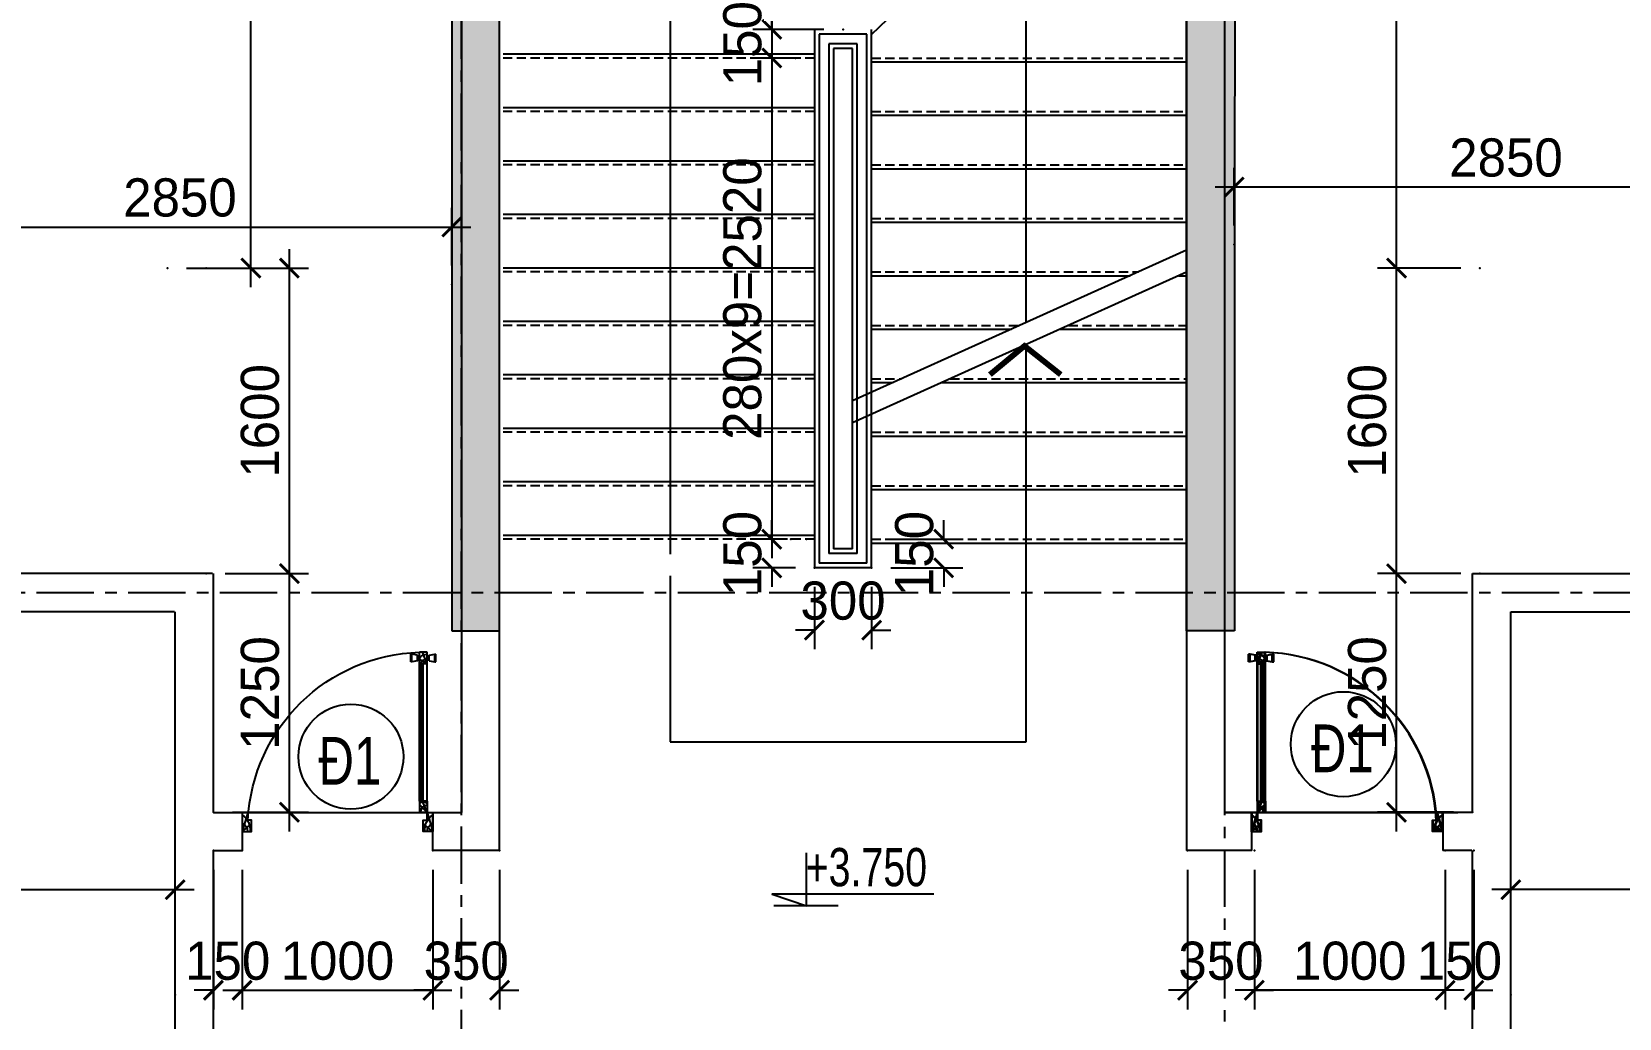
# Model space of a CAD drawing. Header units: inches. Extents: x -844707 to -690155, y -211546 to -175871.
# Drawn here: x -750633 to -742312, y -189642 to -184475 of the extents above; entities that cross this region are included whole.
import ezdxf

# ---------------------------------------------------------------- set-up
doc = ezdxf.new("R2010")
doc.units = ezdxf.units.IN
doc.header["$LTSCALE"] = 48
doc.header["$MEASUREMENT"] = 0
doc.linetypes.add('CENTER', pattern=[2, 1.25, -0.25, 0.25, -0.25])
doc.linetypes.add('DASHED', pattern=[0.75, 0.5, -0.25])
for name, color, linetype in [('DWGSHARE.com-COT-DWGSHARE.com', 2, 'Continuous'), ('DWGSHARE.com-CUA-DWGSHARE.com', 231, 'Continuous'), ('DWGSHARE.com-DIM-DWGSHARE.com', 251, 'Continuous'), ('DWGSHARE.com-HATCH-DWGSHARE.com', 8, 'Continuous'), ('DWGSHARE.com-LAYER1-DWGSHARE.com', 150, 'Continuous'), ('DWGSHARE.com-NET-DWGSHARE.com', 245, 'Continuous'), ('DWGSHARE.com-NETNH-DWGSHARE.com', 154, 'Continuous'), ('DWGSHARE.com-text-DWGSHARE.com', 3, 'Continuous'), ('DWGSHARE.com-truc-DWGSHARE.com', 250, 'CENTER'), ('DWGSHARE.com-TUONG-DWGSHARE.com', 7, 'Continuous')]:
    doc.layers.add(name, color=color, linetype=linetype)
doc.layers.add('DWGSHARE.com-DefPoints-DWGSHARE.com', color=7, linetype='Continuous', plot=False)
doc.styles.add('KTEN', font='', dxfattribs={"width": 0.9})
doc.styles.add('VNI-AVO', font='')
doc.styles.get('KTEN').set_extended_font_data('VNI-Helve-Condense')
doc.styles.get('VNI-AVO').set_extended_font_data('VNI-Avo')
doc.dimstyles.new('tl1-100', dxfattribs={"dimtxt": 200, "dimasz": 100, "dimexe": 100, "dimexo": 100, "dimgap": 50, "dimtad": 1, "dimdec": 0, "dimzin": 0, "dimdsep": 46, "dimtxsty": 'VNI-AVO', "dimblk": 'ARCHTICK', "dimcen": 1, "dimdle": 100, "dimclrd": 256, "dimclre": 256, "dimclrt": 2, "dimadec": 0, "dimazin": 0, "dimtfac": 1, "dimtdec": 0, "dimtix": 1, "dimtofl": 0, "dimtmove": 2, "dimatfit": 3, "dimldrblk": 'ARCHTICK', "dimfxl": 1, "dimtolj": 2, "dimtzin": 0, "dimarcsym": 0})

# ---------------------------------------------------------------- blocks, each defined once
blk = doc.blocks.new('CUA900')
at = {"color": 1}
for p, q in [((-982.7, 0), (-1012.7, 100)), ((-1012.7, 100), (-962.7, 59.3)), ((-12.7, 100), (-62.7, 59.3)), ((-42.7, 0), (-12.7, 100)), ((-42.7, 0), (-82.7, -42.5)), ((-42.7, 0), (-66.8, -60)), ((-127.7, -789), (-127.7, -829)), ((-122.7, -789), (-127.7, -789)), ((-122.7, -829), (-127.7, -829)), ((-122.7, -789), (-122.7, -829)), ((-92.7, -794), (-122.7, -789)), ((-92.7, -824), (-122.7, -829)), ((-92.7, -794), (-92.7, -824)), ((-82.7, -799), (-92.7, -799)), ((-82.7, -819), (-92.7, -819)), ((-42.7, -779), (-82.7, -801.6)), ((-42.7, -779), (-66.8, -839)), ((-42.7, -799), (-32.7, -799)), ((-42.7, -819), (-32.7, -819)), ((-32.7, -794), (-2.7, -789)), ((-32.7, -794), (-32.7, -824)), ((-32.7, -824), (-2.7, -829)), ((-2.7, -789), (-2.7, -829)), ((-2.7, -789), (2.3, -789)), ((-2.7, -829), (2.3, -829)), ((2.3, -789), (2.3, -829))]:
    blk.add_line(p, q, dxfattribs=at)
at = {"color": 3}
for p, q in [((-42.7, 0), (-82.7, 0)), ((-82.7, -60), (-82.7, 0)), ((-42.7, -60), (-42.7, 0)), ((-42.7, -60), (-82.7, -60)), ((-42.7, -779), (-82.7, -779)), ((-82.7, -779), (-82.7, -839)), ((-42.7, -779), (-42.7, -839)), ((-42.7, -839), (-82.7, -839))]:
    blk.add_line(p, q, dxfattribs=at)
for p, q in [((-82.7, -60), (-82.7, -779)), ((-72.7, -60), (-72.7, -779)), ((-62.7, -60), (-62.7, -779)), ((-42.7, -60), (-42.7, -779))]:
    blk.add_line(p, q)
for points in [[(-982.7, 40), (-982.7, 0), (-1012.7, 0), (-1012.7, 100), (-962.7, 100), (-962.7, 40)], [(-42.7, 40), (-42.7, 0), (-12.7, 0), (-12.7, 100), (-62.7, 100), (-62.7, 40)]]:
    blk.add_lwpolyline(points, close=True, dxfattribs=at)
at = {"color": 1}
for centre, radius, start, end in [((-1025.4, 95.6), 41, 288.04279, 6.13883), ((-1066.4, 92.3), 96.3, 303.9098, 4.60784), ((41, 92.3), 96.3, 175.39216, 236.0902), ((0, 95.6), 41, 173.86117, 251.95721), ((-56.7, 86.9), 926.3, 182.89991, 268.38897), ((-36.8, -0.8), 39.4, 178.8582, 261.3705), ((-62.7, -21.4), 34.3, 234.32716, 305.75666), ((-46.8, -786.5), 42, 211.3101, 275.62688), ((-52.1, -776.5), 24.2, 186.04182, 292.89369)]:
    blk.add_arc(centre, radius, start, end, dxfattribs=at)
blk = doc.blocks.new('_ArchTick')
at = {"color": 0, "linetype": 'ByBlock', "const_width": 0.15}
blk.add_lwpolyline([(-0.5, -0.5), (0.5, 0.5)], dxfattribs=at)
blk = doc.blocks.new('*D355')
at = {"layer": 'DWGSHARE.com-DefPoints-DWGSHARE.com', "color": 0, "transparency": 16777216}
for p in [(-749680.8, -188764.1), (-749530.5, -188764.1), (-749530.5, -189495.3)]:
    blk.add_point(p, dxfattribs=at)
at = {"layer": 'DWGSHARE.com-DIM-DWGSHARE.com', "lineweight": -2, "transparency": 16777216}
for p, q in [((-749680.8, -188864.1), (-749680.8, -189595.3)), ((-749530.5, -188864.1), (-749530.5, -189595.3)), ((-749680.8, -189495.3), (-749780.8, -189495.3)), ((-749530.5, -189495.3), (-749430.5, -189495.3))]:
    blk.add_line(p, q, dxfattribs=at)
at = {"layer": 'DWGSHARE.com-DIM-DWGSHARE.com', "lineweight": -2, "transparency": 16777216, "xscale": 100, "yscale": 100, "zscale": 100}
blk.add_blockref('_ArchTick', (-749680.8, -189495.3), dxfattribs=at)
at = {"layer": 'DWGSHARE.com-DIM-DWGSHARE.com', "lineweight": -2, "transparency": 16777216, "xscale": 100, "yscale": 100, "zscale": 100, "rotation": 180}
blk.add_blockref('_ArchTick', (-749530.5, -189495.3), dxfattribs=at)
at = {"layer": 'DWGSHARE.com-DIM-DWGSHARE.com', "color": 2, "transparency": 16777216, "insert": (-749605.6, -189341.8), "char_height": 200, "attachment_point": 5, "style": 'VNI-AVO'}
blk.add_mtext('\\A2;150', dxfattribs=at)
blk = doc.blocks.new('*D356')
at = {"layer": 'DWGSHARE.com-DefPoints-DWGSHARE.com', "color": 0, "transparency": 16777216}
for p in [(-749530.5, -188764.1), (-748530.5, -188764.1), (-748530.5, -189495.3)]:
    blk.add_point(p, dxfattribs=at)
at = {"layer": 'DWGSHARE.com-DIM-DWGSHARE.com', "lineweight": -2, "transparency": 16777216}
for p, q in [((-749530.5, -188864.1), (-749530.5, -189595.3)), ((-748530.5, -188864.1), (-748530.5, -189595.3)), ((-749630.5, -189495.3), (-748430.5, -189495.3))]:
    blk.add_line(p, q, dxfattribs=at)
at = {"layer": 'DWGSHARE.com-DIM-DWGSHARE.com', "lineweight": -2, "transparency": 16777216, "xscale": 100, "yscale": 100, "zscale": 100, "rotation": 180}
blk.add_blockref('_ArchTick', (-749530.5, -189495.3), dxfattribs=at)
at = {"layer": 'DWGSHARE.com-DIM-DWGSHARE.com', "lineweight": -2, "transparency": 16777216, "xscale": 100, "yscale": 100, "zscale": 100}
blk.add_blockref('_ArchTick', (-748530.5, -189495.3), dxfattribs=at)
at = {"layer": 'DWGSHARE.com-DIM-DWGSHARE.com', "color": 2, "transparency": 16777216, "insert": (-749030.5, -189341.8), "char_height": 200, "attachment_point": 5, "style": 'VNI-AVO'}
blk.add_mtext('\\A2;1000', dxfattribs=at)
blk = doc.blocks.new('*D357')
at = {"layer": 'DWGSHARE.com-DefPoints-DWGSHARE.com', "color": 0, "transparency": 16777216}
for p in [(-748530.5, -188764.1), (-748180.5, -188764.1), (-748180.5, -189495.3)]:
    blk.add_point(p, dxfattribs=at)
at = {"layer": 'DWGSHARE.com-DIM-DWGSHARE.com', "lineweight": -2, "transparency": 16777216}
for p, q in [((-748530.5, -188864.1), (-748530.5, -189595.3)), ((-748180.5, -188864.1), (-748180.5, -189595.3)), ((-748530.5, -189495.3), (-748630.5, -189495.3)), ((-748180.5, -189495.3), (-748080.5, -189495.3))]:
    blk.add_line(p, q, dxfattribs=at)
at = {"layer": 'DWGSHARE.com-DIM-DWGSHARE.com', "lineweight": -2, "transparency": 16777216, "xscale": 100, "yscale": 100, "zscale": 100}
blk.add_blockref('_ArchTick', (-748530.5, -189495.3), dxfattribs=at)
at = {"layer": 'DWGSHARE.com-DIM-DWGSHARE.com', "lineweight": -2, "transparency": 16777216, "xscale": 100, "yscale": 100, "zscale": 100, "rotation": 180}
blk.add_blockref('_ArchTick', (-748180.5, -189495.3), dxfattribs=at)
at = {"layer": 'DWGSHARE.com-DIM-DWGSHARE.com', "color": 2, "transparency": 16777216, "insert": (-748355.5, -189341.8), "char_height": 200, "attachment_point": 5, "style": 'VNI-AVO'}
blk.add_mtext('\\A2;350', dxfattribs=at)
blk = doc.blocks.new('*D358')
at = {"layer": 'DWGSHARE.com-DefPoints-DWGSHARE.com', "color": 0, "transparency": 16777216}
for p in [(-744224.7, -188764.1), (-743224.7, -188764.1), (-744224.7, -189495.3)]:
    blk.add_point(p, dxfattribs=at)
at = {"layer": 'DWGSHARE.com-DIM-DWGSHARE.com', "lineweight": -2, "transparency": 16777216}
for p, q in [((-744224.7, -188864.1), (-744224.7, -189595.3)), ((-743224.7, -188864.1), (-743224.7, -189595.3)), ((-743124.7, -189495.3), (-744324.7, -189495.3))]:
    blk.add_line(p, q, dxfattribs=at)
at = {"layer": 'DWGSHARE.com-DIM-DWGSHARE.com', "lineweight": -2, "transparency": 16777216, "xscale": 100, "yscale": 100, "zscale": 100, "rotation": 180}
blk.add_blockref('_ArchTick', (-744224.7, -189495.3), dxfattribs=at)
at = {"layer": 'DWGSHARE.com-DIM-DWGSHARE.com', "lineweight": -2, "transparency": 16777216, "xscale": 100, "yscale": 100, "zscale": 100}
blk.add_blockref('_ArchTick', (-743224.7, -189495.3), dxfattribs=at)
at = {"layer": 'DWGSHARE.com-DIM-DWGSHARE.com', "color": 2, "transparency": 16777216, "insert": (-743724.7, -189341.8), "char_height": 200, "attachment_point": 5, "style": 'VNI-AVO'}
blk.add_mtext('\\A2;1000', dxfattribs=at)
blk = doc.blocks.new('*D359')
at = {"layer": 'DWGSHARE.com-DefPoints-DWGSHARE.com', "color": 0, "transparency": 16777216}
for p in [(-743224.7, -188764.1), (-743074.5, -188764.1), (-743224.7, -189495.3)]:
    blk.add_point(p, dxfattribs=at)
at = {"layer": 'DWGSHARE.com-DIM-DWGSHARE.com', "lineweight": -2, "transparency": 16777216}
for p, q in [((-743224.7, -188864.1), (-743224.7, -189595.3)), ((-743074.5, -188864.1), (-743074.5, -189595.3)), ((-743224.7, -189495.3), (-743324.7, -189495.3)), ((-743074.5, -189495.3), (-742974.5, -189495.3))]:
    blk.add_line(p, q, dxfattribs=at)
at = {"layer": 'DWGSHARE.com-DIM-DWGSHARE.com', "lineweight": -2, "transparency": 16777216, "xscale": 100, "yscale": 100, "zscale": 100}
blk.add_blockref('_ArchTick', (-743224.7, -189495.3), dxfattribs=at)
at = {"layer": 'DWGSHARE.com-DIM-DWGSHARE.com', "lineweight": -2, "transparency": 16777216, "xscale": 100, "yscale": 100, "zscale": 100, "rotation": 180}
blk.add_blockref('_ArchTick', (-743074.5, -189495.3), dxfattribs=at)
at = {"layer": 'DWGSHARE.com-DIM-DWGSHARE.com', "color": 2, "transparency": 16777216, "insert": (-743149.6, -189341.8), "char_height": 200, "attachment_point": 5, "style": 'VNI-AVO'}
blk.add_mtext('\\A2;150', dxfattribs=at)
blk = doc.blocks.new('*D360')
at = {"layer": 'DWGSHARE.com-DefPoints-DWGSHARE.com', "color": 0, "transparency": 16777216}
for p in [(-744574.7, -188764.1), (-744224.7, -188764.1), (-744574.7, -189495.3)]:
    blk.add_point(p, dxfattribs=at)
at = {"layer": 'DWGSHARE.com-DIM-DWGSHARE.com', "lineweight": -2, "transparency": 16777216}
for p, q in [((-744574.7, -188864.1), (-744574.7, -189595.3)), ((-744224.7, -188864.1), (-744224.7, -189595.3)), ((-744574.7, -189495.3), (-744674.7, -189495.3)), ((-744224.7, -189495.3), (-744124.7, -189495.3))]:
    blk.add_line(p, q, dxfattribs=at)
at = {"layer": 'DWGSHARE.com-DIM-DWGSHARE.com', "lineweight": -2, "transparency": 16777216, "xscale": 100, "yscale": 100, "zscale": 100}
blk.add_blockref('_ArchTick', (-744574.7, -189495.3), dxfattribs=at)
at = {"layer": 'DWGSHARE.com-DIM-DWGSHARE.com', "lineweight": -2, "transparency": 16777216, "xscale": 100, "yscale": 100, "zscale": 100, "rotation": 180}
blk.add_blockref('_ArchTick', (-744224.7, -189495.3), dxfattribs=at)
at = {"layer": 'DWGSHARE.com-DIM-DWGSHARE.com', "color": 2, "transparency": 16777216, "insert": (-744399.7, -189341.8), "char_height": 200, "attachment_point": 5, "style": 'VNI-AVO'}
blk.add_mtext('\\A2;350', dxfattribs=at)
blk = doc.blocks.new('*D399')
at = {"layer": 'DWGSHARE.com-DefPoints-DWGSHARE.com', "color": 0, "transparency": 16777216}
for p in [(-746571.8, -187132.8), (-746753.8, -187283.1), (-746530.4, -187283.1)]:
    blk.add_point(p, dxfattribs=at)
at = {"layer": 'DWGSHARE.com-DIM-DWGSHARE.com', "lineweight": -2, "transparency": 16777216}
for p, q in [((-746753.8, -187132.8), (-746753.8, -187032.8)), ((-746671.8, -187132.8), (-746853.8, -187132.8)), ((-746630.4, -187283.1), (-746853.8, -187283.1)), ((-746753.8, -187283.1), (-746753.8, -187383.1))]:
    blk.add_line(p, q, dxfattribs=at)
at = {"layer": 'DWGSHARE.com-DIM-DWGSHARE.com', "lineweight": -2, "transparency": 16777216, "xscale": 100, "yscale": 100, "zscale": 100}
for p, rotation in [((-746753.8, -187132.8), 270), ((-746753.8, -187283.1), 90)]:
    blk.add_blockref('_ArchTick', p, dxfattribs=dict(at, rotation=rotation))
at = {"layer": 'DWGSHARE.com-DIM-DWGSHARE.com', "color": 2, "transparency": 16777216, "insert": (-746907.3, -187208), "char_height": 200, "attachment_point": 5, "rotation": 90, "style": 'VNI-AVO'}
blk.add_mtext('\\A2;150', dxfattribs=at)
blk = doc.blocks.new('*D400')
at = {"layer": 'DWGSHARE.com-DefPoints-DWGSHARE.com', "color": 0, "transparency": 16777216}
for p in [(-746230.8, -187132.8), (-745852.9, -187132.8), (-746230.8, -187283.1)]:
    blk.add_point(p, dxfattribs=at)
at = {"layer": 'DWGSHARE.com-DIM-DWGSHARE.com', "lineweight": -2, "transparency": 16777216}
for p, q in [((-745852.9, -187132.8), (-745852.9, -187032.8)), ((-746130.8, -187132.8), (-745752.9, -187132.8)), ((-746130.8, -187283.1), (-745752.9, -187283.1)), ((-745852.9, -187283.1), (-745852.9, -187383.1))]:
    blk.add_line(p, q, dxfattribs=at)
at = {"layer": 'DWGSHARE.com-DIM-DWGSHARE.com', "lineweight": -2, "transparency": 16777216, "xscale": 100, "yscale": 100, "zscale": 100}
for p, rotation in [((-745852.9, -187132.8), 270), ((-745852.9, -187283.1), 90)]:
    blk.add_blockref('_ArchTick', p, dxfattribs=dict(at, rotation=rotation))
at = {"layer": 'DWGSHARE.com-DIM-DWGSHARE.com', "color": 2, "transparency": 16777216, "insert": (-746006.4, -187208), "char_height": 200, "attachment_point": 5, "rotation": 90, "style": 'VNI-AVO'}
blk.add_mtext('\\A2;150', dxfattribs=at)
blk = doc.blocks.new('*D401')
at = {"layer": 'DWGSHARE.com-DefPoints-DWGSHARE.com', "color": 0, "transparency": 16777216}
for p in [(-746530.4, -187283.1), (-746230.8, -187283.1), (-746230.8, -187609.3)]:
    blk.add_point(p, dxfattribs=at)
at = {"layer": 'DWGSHARE.com-DIM-DWGSHARE.com', "lineweight": -2, "transparency": 16777216}
for p, q in [((-746530.4, -187383.1), (-746530.4, -187709.3)), ((-746230.8, -187383.1), (-746230.8, -187709.3)), ((-746530.4, -187609.3), (-746630.4, -187609.3)), ((-746230.8, -187609.3), (-746130.8, -187609.3))]:
    blk.add_line(p, q, dxfattribs=at)
at = {"layer": 'DWGSHARE.com-DIM-DWGSHARE.com', "lineweight": -2, "transparency": 16777216, "xscale": 100, "yscale": 100, "zscale": 100}
blk.add_blockref('_ArchTick', (-746530.4, -187609.3), dxfattribs=at)
at = {"layer": 'DWGSHARE.com-DIM-DWGSHARE.com', "lineweight": -2, "transparency": 16777216, "xscale": 100, "yscale": 100, "zscale": 100, "rotation": 180}
blk.add_blockref('_ArchTick', (-746230.8, -187609.3), dxfattribs=at)
at = {"layer": 'DWGSHARE.com-DIM-DWGSHARE.com', "color": 2, "transparency": 16777216, "insert": (-746380.6, -187455.8), "char_height": 200, "attachment_point": 5, "style": 'VNI-AVO'}
blk.add_mtext('\\A2;300', dxfattribs=at)
blk = doc.blocks.new('*D402')
at = {"layer": 'DWGSHARE.com-DefPoints-DWGSHARE.com', "color": 0, "transparency": 16777216}
for p in [(-746630.4, -184612.8), (-746753.8, -187132.8), (-746653.8, -187132.8)]:
    blk.add_point(p, dxfattribs=at)
at = {"layer": 'DWGSHARE.com-DIM-DWGSHARE.com', "lineweight": -2, "transparency": 16777216}
for p, q in [((-746753.8, -184512.8), (-746753.8, -187232.8)), ((-746730.4, -184612.8), (-746853.8, -184612.8)), ((-746753.8, -187132.8), (-746853.8, -187132.8))]:
    blk.add_line(p, q, dxfattribs=at)
at = {"layer": 'DWGSHARE.com-DIM-DWGSHARE.com', "lineweight": -2, "transparency": 16777216, "xscale": 100, "yscale": 100, "zscale": 100}
for p, rotation in [((-746753.8, -184612.8), 90), ((-746753.8, -187132.8), 270)]:
    blk.add_blockref('_ArchTick', p, dxfattribs=dict(at, rotation=rotation))
at = {"layer": 'DWGSHARE.com-DIM-DWGSHARE.com', "color": 2, "transparency": 16777216, "insert": (-746907.3, -185872.8), "char_height": 200, "attachment_point": 5, "rotation": 90, "style": 'VNI-AVO'}
blk.add_mtext('\\A2;280x9=2520', dxfattribs=at)
blk = doc.blocks.new('*D403')
at = {"layer": 'DWGSHARE.com-DefPoints-DWGSHARE.com', "color": 0, "transparency": 16777216}
for p in [(-746511, -182863.1), (-746753.8, -184462.8), (-746530.4, -184462.8)]:
    blk.add_point(p, dxfattribs=at)
at = {"layer": 'DWGSHARE.com-DIM-DWGSHARE.com', "lineweight": -2, "transparency": 16777216}
for p, q in [((-746753.8, -182763.1), (-746753.8, -184562.8)), ((-746611, -182863.1), (-746853.8, -182863.1)), ((-746630.4, -184462.8), (-746853.8, -184462.8))]:
    blk.add_line(p, q, dxfattribs=at)
at = {"layer": 'DWGSHARE.com-DIM-DWGSHARE.com', "lineweight": -2, "transparency": 16777216, "xscale": 100, "yscale": 100, "zscale": 100}
for p, rotation in [((-746753.8, -182863.1), 90), ((-746753.8, -184462.8), 270)]:
    blk.add_blockref('_ArchTick', p, dxfattribs=dict(at, rotation=rotation))
at = {"layer": 'DWGSHARE.com-DIM-DWGSHARE.com', "color": 2, "transparency": 16777216, "insert": (-746907.3, -183662.9), "char_height": 200, "attachment_point": 5, "rotation": 90, "style": 'VNI-AVO'}
blk.add_mtext('\\A2;1600', dxfattribs=at)
blk = doc.blocks.new('*D404')
at = {"layer": 'DWGSHARE.com-DefPoints-DWGSHARE.com', "color": 0, "transparency": 16777216}
for p in [(-746380.6, -184462.8), (-746753.8, -184612.8), (-746530.4, -184612.8)]:
    blk.add_point(p, dxfattribs=at)
at = {"layer": 'DWGSHARE.com-DIM-DWGSHARE.com', "lineweight": -2, "transparency": 16777216}
for p, q in [((-746753.8, -184462.8), (-746753.8, -184362.8)), ((-746480.6, -184462.8), (-746853.8, -184462.8)), ((-746630.4, -184612.8), (-746853.8, -184612.8)), ((-746753.8, -184612.8), (-746753.8, -184712.8))]:
    blk.add_line(p, q, dxfattribs=at)
at = {"layer": 'DWGSHARE.com-DIM-DWGSHARE.com', "lineweight": -2, "transparency": 16777216, "xscale": 100, "yscale": 100, "zscale": 100}
for p, rotation in [((-746753.8, -184462.8), 270), ((-746753.8, -184612.8), 90)]:
    blk.add_blockref('_ArchTick', p, dxfattribs=dict(at, rotation=rotation))
at = {"layer": 'DWGSHARE.com-DIM-DWGSHARE.com', "color": 2, "transparency": 16777216, "insert": (-746907.3, -184537.8), "char_height": 200, "attachment_point": 5, "rotation": 90, "style": 'VNI-AVO'}
blk.add_mtext('\\A2;150', dxfattribs=at)
blk = doc.blocks.new('*D607')
at = {"layer": 'DWGSHARE.com-DefPoints-DWGSHARE.com', "color": 0, "transparency": 16777216}
for p in [(-749880.8, -188968.2), (-752381, -189401.8), (-749880.8, -189519.6)]:
    blk.add_point(p, dxfattribs=at)
at = {"layer": 'DWGSHARE.com-DIM-DWGSHARE.com', "lineweight": -2, "transparency": 16777216}
for p, q in [((-752381, -189301.8), (-752381, -188868.2)), ((-749880.8, -189419.6), (-749880.8, -188868.2)), ((-752481, -188968.2), (-749780.8, -188968.2))]:
    blk.add_line(p, q, dxfattribs=at)
at = {"layer": 'DWGSHARE.com-DIM-DWGSHARE.com', "lineweight": -2, "transparency": 16777216, "xscale": 100, "yscale": 100, "zscale": 100, "rotation": 180}
blk.add_blockref('_ArchTick', (-752381, -188968.2), dxfattribs=at)
at = {"layer": 'DWGSHARE.com-DIM-DWGSHARE.com', "lineweight": -2, "transparency": 16777216, "xscale": 100, "yscale": 100, "zscale": 100}
blk.add_blockref('_ArchTick', (-749880.8, -188968.2), dxfattribs=at)
at = {"layer": 'DWGSHARE.com-DIM-DWGSHARE.com', "color": 2, "transparency": 16777216, "insert": (-751130.9, -188814.7), "char_height": 200, "attachment_point": 5, "style": 'VNI-AVO'}
blk.add_mtext('\\A2;2500', dxfattribs=at)
blk = doc.blocks.new('*D629')
at = {"layer": 'DWGSHARE.com-DefPoints-DWGSHARE.com', "color": 0, "transparency": 16777216}
for p in [(-749719, -187313.1), (-749282.2, -187313.1), (-749680.8, -188563.1)]:
    blk.add_point(p, dxfattribs=at)
at = {"layer": 'DWGSHARE.com-DIM-DWGSHARE.com', "lineweight": -2, "transparency": 16777216}
for p, q in [((-749282.2, -188663.1), (-749282.2, -187213.1)), ((-749619, -187313.1), (-749182.2, -187313.1)), ((-749580.8, -188563.1), (-749182.2, -188563.1))]:
    blk.add_line(p, q, dxfattribs=at)
at = {"layer": 'DWGSHARE.com-DIM-DWGSHARE.com', "lineweight": -2, "transparency": 16777216, "xscale": 100, "yscale": 100, "zscale": 100}
for p, rotation in [((-749282.2, -187313.1), 90), ((-749282.2, -188563.1), 270)]:
    blk.add_blockref('_ArchTick', p, dxfattribs=dict(at, rotation=rotation))
at = {"layer": 'DWGSHARE.com-DIM-DWGSHARE.com', "color": 2, "transparency": 16777216, "insert": (-749435.7, -187938.1), "char_height": 200, "attachment_point": 5, "rotation": 90, "style": 'VNI-AVO'}
blk.add_mtext('\\A2;1250', dxfattribs=at)
blk = doc.blocks.new('*D630')
at = {"layer": 'DWGSHARE.com-DefPoints-DWGSHARE.com', "color": 0, "transparency": 16777216}
for p in [(-749719, -185713.1), (-749282.2, -185713.1), (-749719, -187313.1)]:
    blk.add_point(p, dxfattribs=at)
at = {"layer": 'DWGSHARE.com-DIM-DWGSHARE.com', "lineweight": -2, "transparency": 16777216}
for p, q in [((-749282.2, -187413.1), (-749282.2, -185613.1)), ((-749619, -185713.1), (-749182.2, -185713.1)), ((-749619, -187313.1), (-749182.2, -187313.1))]:
    blk.add_line(p, q, dxfattribs=at)
at = {"layer": 'DWGSHARE.com-DIM-DWGSHARE.com', "lineweight": -2, "transparency": 16777216, "xscale": 100, "yscale": 100, "zscale": 100}
for p, rotation in [((-749282.2, -185713.1), 90), ((-749282.2, -187313.1), 270)]:
    blk.add_blockref('_ArchTick', p, dxfattribs=dict(at, rotation=rotation))
at = {"layer": 'DWGSHARE.com-DIM-DWGSHARE.com', "color": 2, "transparency": 16777216, "insert": (-749435.7, -186513.1), "char_height": 200, "attachment_point": 5, "rotation": 90, "style": 'VNI-AVO'}
blk.add_mtext('\\A2;1600', dxfattribs=at)
blk = doc.blocks.new('*D634')
at = {"layer": 'DWGSHARE.com-DefPoints-DWGSHARE.com', "color": 0, "transparency": 16777216}
for p in [(-748430.6, -185497.8), (-751281, -185713.1), (-748430.6, -185798.6)]:
    blk.add_point(p, dxfattribs=at)
at = {"layer": 'DWGSHARE.com-DIM-DWGSHARE.com', "lineweight": -2, "transparency": 16777216}
for p, q in [((-751281, -185613.1), (-751281, -185397.8)), ((-748430.6, -185698.6), (-748430.6, -185397.8)), ((-751381, -185497.8), (-748330.6, -185497.8))]:
    blk.add_line(p, q, dxfattribs=at)
at = {"layer": 'DWGSHARE.com-DIM-DWGSHARE.com', "lineweight": -2, "transparency": 16777216, "xscale": 100, "yscale": 100, "zscale": 100, "rotation": 180}
blk.add_blockref('_ArchTick', (-751281, -185497.8), dxfattribs=at)
at = {"layer": 'DWGSHARE.com-DIM-DWGSHARE.com', "lineweight": -2, "transparency": 16777216, "xscale": 100, "yscale": 100, "zscale": 100}
blk.add_blockref('_ArchTick', (-748430.6, -185497.8), dxfattribs=at)
at = {"layer": 'DWGSHARE.com-DIM-DWGSHARE.com', "color": 2, "transparency": 16777216, "insert": (-749855.8, -185344.3), "char_height": 200, "attachment_point": 5, "style": 'VNI-AVO'}
blk.add_mtext('\\A2;2850', dxfattribs=at)
blk = doc.blocks.new('*D678')
at = {"layer": 'DWGSHARE.com-DefPoints-DWGSHARE.com', "color": 0, "transparency": 16777216}
for p in [(-742880.6, -188968.2), (-740380.4, -189401.8), (-742880.6, -189519.6)]:
    blk.add_point(p, dxfattribs=at)
at = {"layer": 'DWGSHARE.com-DIM-DWGSHARE.com', "lineweight": -2, "transparency": 16777216}
for p, q in [((-742880.6, -189419.6), (-742880.6, -188868.2)), ((-740380.4, -189301.8), (-740380.4, -188868.2)), ((-740280.4, -188968.2), (-742980.6, -188968.2))]:
    blk.add_line(p, q, dxfattribs=at)
at = {"layer": 'DWGSHARE.com-DIM-DWGSHARE.com', "lineweight": -2, "transparency": 16777216, "xscale": 100, "yscale": 100, "zscale": 100, "rotation": 180}
blk.add_blockref('_ArchTick', (-742880.6, -188968.2), dxfattribs=at)
at = {"layer": 'DWGSHARE.com-DIM-DWGSHARE.com', "lineweight": -2, "transparency": 16777216, "xscale": 100, "yscale": 100, "zscale": 100}
blk.add_blockref('_ArchTick', (-740380.4, -188968.2), dxfattribs=at)
at = {"layer": 'DWGSHARE.com-DIM-DWGSHARE.com', "color": 2, "transparency": 16777216, "insert": (-741630.5, -188814.7), "char_height": 200, "attachment_point": 5, "style": 'VNI-AVO'}
blk.add_mtext('\\A2;2500', dxfattribs=at)
blk = doc.blocks.new('*D684')
at = {"layer": 'DWGSHARE.com-DefPoints-DWGSHARE.com', "color": 0, "transparency": 16777216}
for p in [(-743479.2, -187313.1), (-743042.4, -187313.1), (-743080.6, -188563.1)]:
    blk.add_point(p, dxfattribs=at)
at = {"layer": 'DWGSHARE.com-DIM-DWGSHARE.com', "lineweight": -2, "transparency": 16777216}
for p, q in [((-743479.2, -188663.1), (-743479.2, -187213.1)), ((-743142.4, -187313.1), (-743579.2, -187313.1)), ((-743180.6, -188563.1), (-743579.2, -188563.1))]:
    blk.add_line(p, q, dxfattribs=at)
at = {"layer": 'DWGSHARE.com-DIM-DWGSHARE.com', "lineweight": -2, "transparency": 16777216, "xscale": 100, "yscale": 100, "zscale": 100}
for p, rotation in [((-743479.2, -187313.1), 90), ((-743479.2, -188563.1), 270)]:
    blk.add_blockref('_ArchTick', p, dxfattribs=dict(at, rotation=rotation))
at = {"layer": 'DWGSHARE.com-DIM-DWGSHARE.com', "color": 2, "transparency": 16777216, "insert": (-743632.7, -187938.1), "char_height": 200, "attachment_point": 5, "rotation": 90, "style": 'VNI-AVO'}
blk.add_mtext('\\A2;1250', dxfattribs=at)
blk = doc.blocks.new('*D685')
at = {"layer": 'DWGSHARE.com-DefPoints-DWGSHARE.com', "color": 0, "transparency": 16777216}
for p in [(-743479.2, -185713.1), (-743042.4, -185713.1), (-743042.4, -187313.1)]:
    blk.add_point(p, dxfattribs=at)
at = {"layer": 'DWGSHARE.com-DIM-DWGSHARE.com', "lineweight": -2, "transparency": 16777216}
for p, q in [((-743479.2, -187413.1), (-743479.2, -185613.1)), ((-743142.4, -185713.1), (-743579.2, -185713.1)), ((-743142.4, -187313.1), (-743579.2, -187313.1))]:
    blk.add_line(p, q, dxfattribs=at)
at = {"layer": 'DWGSHARE.com-DIM-DWGSHARE.com', "lineweight": -2, "transparency": 16777216, "xscale": 100, "yscale": 100, "zscale": 100}
for p, rotation in [((-743479.2, -185713.1), 90), ((-743479.2, -187313.1), 270)]:
    blk.add_blockref('_ArchTick', p, dxfattribs=dict(at, rotation=rotation))
at = {"layer": 'DWGSHARE.com-DIM-DWGSHARE.com', "color": 2, "transparency": 16777216, "insert": (-743632.7, -186513.1), "char_height": 200, "attachment_point": 5, "rotation": 90, "style": 'VNI-AVO'}
blk.add_mtext('\\A2;1600', dxfattribs=at)
blk = doc.blocks.new('*D686')
at = {"layer": 'DWGSHARE.com-DefPoints-DWGSHARE.com', "color": 0, "transparency": 16777216}
for p in [(-743479.2, -181612.8), (-743042.4, -181612.8), (-743042.4, -185713.1)]:
    blk.add_point(p, dxfattribs=at)
at = {"layer": 'DWGSHARE.com-DIM-DWGSHARE.com', "lineweight": -2, "transparency": 16777216}
for p, q in [((-743479.2, -185813.1), (-743479.2, -181512.8)), ((-743142.4, -181612.8), (-743579.2, -181612.8)), ((-743142.4, -185713.1), (-743579.2, -185713.1))]:
    blk.add_line(p, q, dxfattribs=at)
at = {"layer": 'DWGSHARE.com-DIM-DWGSHARE.com', "lineweight": -2, "transparency": 16777216, "xscale": 100, "yscale": 100, "zscale": 100}
for p, rotation in [((-743479.2, -181612.8), 90), ((-743479.2, -185713.1), 270)]:
    blk.add_blockref('_ArchTick', p, dxfattribs=dict(at, rotation=rotation))
at = {"layer": 'DWGSHARE.com-DIM-DWGSHARE.com', "color": 2, "transparency": 16777216, "insert": (-743632.7, -183663), "char_height": 200, "attachment_point": 5, "rotation": 90, "style": 'VNI-AVO'}
blk.add_mtext('\\A2;4100', dxfattribs=at)
blk = doc.blocks.new('*D687')
at = {"layer": 'DWGSHARE.com-DefPoints-DWGSHARE.com', "color": 0, "transparency": 16777216}
for p in [(-744330.8, -185288.6), (-741480.4, -185503.8), (-744330.8, -185589.4)]:
    blk.add_point(p, dxfattribs=at)
at = {"layer": 'DWGSHARE.com-DIM-DWGSHARE.com', "lineweight": -2, "transparency": 16777216}
for p, q in [((-744330.8, -185489.4), (-744330.8, -185188.6)), ((-741480.4, -185403.8), (-741480.4, -185188.6)), ((-741380.4, -185288.6), (-744430.8, -185288.6))]:
    blk.add_line(p, q, dxfattribs=at)
at = {"layer": 'DWGSHARE.com-DIM-DWGSHARE.com', "lineweight": -2, "transparency": 16777216, "xscale": 100, "yscale": 100, "zscale": 100, "rotation": 180}
blk.add_blockref('_ArchTick', (-744330.8, -185288.6), dxfattribs=at)
at = {"layer": 'DWGSHARE.com-DIM-DWGSHARE.com', "lineweight": -2, "transparency": 16777216, "xscale": 100, "yscale": 100, "zscale": 100}
blk.add_blockref('_ArchTick', (-741480.4, -185288.6), dxfattribs=at)
at = {"layer": 'DWGSHARE.com-DIM-DWGSHARE.com', "color": 2, "transparency": 16777216, "insert": (-742905.6, -185135.1), "char_height": 200, "attachment_point": 5, "style": 'VNI-AVO'}
blk.add_mtext('\\A2;2850', dxfattribs=at)
blk = doc.blocks.new('*D808')
at = {"layer": 'DWGSHARE.com-DefPoints-DWGSHARE.com', "color": 0, "transparency": 16777216}
for p in [(-749593.1, -180712.8), (-749484.1, -180712.8), (-749920.9, -185713.1)]:
    blk.add_point(p, dxfattribs=at)
at = {"layer": 'DWGSHARE.com-DIM-DWGSHARE.com', "lineweight": -2, "transparency": 16777216}
for p, q in [((-749484.1, -185813.1), (-749484.1, -180612.8)), ((-749493.1, -180712.8), (-749384.1, -180712.8)), ((-749820.9, -185713.1), (-749384.1, -185713.1))]:
    blk.add_line(p, q, dxfattribs=at)
at = {"layer": 'DWGSHARE.com-DIM-DWGSHARE.com', "lineweight": -2, "transparency": 16777216, "xscale": 100, "yscale": 100, "zscale": 100}
for p, rotation in [((-749484.1, -180712.8), 90), ((-749484.1, -185713.1), 270)]:
    blk.add_blockref('_ArchTick', p, dxfattribs=dict(at, rotation=rotation))
at = {"layer": 'DWGSHARE.com-DIM-DWGSHARE.com', "color": 2, "transparency": 16777216, "insert": (-749637.6, -183212.9), "char_height": 200, "attachment_point": 5, "rotation": 90, "style": 'VNI-AVO'}
blk.add_mtext('\\A2;5000', dxfattribs=at)

msp = doc.modelspace()

# ---------------------------------------------------------------- hatches: boundary and pattern name
at = {"layer": 'DWGSHARE.com-COT-DWGSHARE.com'}
for points in [[(-748430.6, -187613), (-748180.9, -187613), (-748180.9, -182013.1), (-748430.7, -182013.1)], [(-744327.8, -187613), (-744581, -187613), (-744581, -182013.1), (-744327.6, -182013.1)]]:
    msp.add_hatch(color=256, dxfattribs=at).paths.add_polyline_path(points)

# ---------------------------------------------------------------- linework, layer by layer
for points in [[(-748430.6, -187613), (-748180.9, -187613), (-748180.9, -182013.1), (-748430.7, -182013.1)], [(-744327.8, -187613), (-744581, -187613), (-744581, -182013.1), (-744327.6, -182013.1)]]:
    msp.add_lwpolyline(points, close=True, dxfattribs=at)
at = {"layer": 'DWGSHARE.com-CUA-DWGSHARE.com'}
for p, q in [((-749605.6, -188564.1), (-748455.6, -188564.1)), ((-743101.3, -188564.1), (-744251.3, -188564.1))]:
    msp.add_line(p, q, dxfattribs=at)
for centre in [(-743758.2, -188206.5), (-748960, -188271.7)]:
    msp.add_circle(centre, 275, dxfattribs=at)
at = {"layer": 'DWGSHARE.com-DIM-DWGSHARE.com'}
for p, q in [((-744580.9, -185619.6), (-746330.8, -186408.8)), ((-744580.9, -185734.5), (-746330.8, -186523.7)), ((-749680.8, -188564.1), (-748380.8, -188564.1)), ((-744380.5, -188564.1), (-743158.7, -188564.1))]:
    msp.add_line(p, q, dxfattribs=at)
at = {"layer": 'DWGSHARE.com-HATCH-DWGSHARE.com', "color": 1, "const_width": 30}
msp.add_lwpolyline([(-745239.4, -186270.9), (-745429.3, -186120.7), (-745610.7, -186270.9)], dxfattribs=at)
at = {"layer": 'DWGSHARE.com-LAYER1-DWGSHARE.com', "color": 1}
msp.add_line((-746406.6, -189053.2), (-746742.6, -189053.2), dxfattribs=at)
msp.add_lwpolyline([(-745904.4, -188992), (-746751.5, -188992), (-746572.2, -189053.2), (-746572.2, -188776.1)], dxfattribs=at)
at = {"layer": 'DWGSHARE.com-NET-DWGSHARE.com'}
for p, q in [((-746230.8, -184490.4), (-744607, -182913.1)), ((-746530.4, -184462.8), (-746530.4, -186869.3)), ((-746230.8, -187283.1), (-746230.8, -184462.8)), ((-746505.4, -184487.8), (-746505.4, -186858)), ((-746255.8, -184487.8), (-746505.4, -184487.8)), ((-746455.4, -184537.8), (-746455.4, -186835.5)), ((-746305.8, -184537.8), (-746455.4, -184537.8)), ((-746305.8, -187208.1), (-746305.8, -184537.8)), ((-746255.8, -187258.1), (-746255.8, -184487.8)), ((-746530.4, -184592.8), (-748161.9, -184592.8)), ((-746430.4, -184562.8), (-746430.4, -186824.2)), ((-746330.8, -184562.8), (-746430.4, -184562.8)), ((-746330.8, -187183.1), (-746330.8, -184562.8)), ((-746230.8, -184632.8), (-744580.6, -184632.8)), ((-746530.4, -184872.8), (-748161.9, -184872.8)), ((-746230.8, -184912.8), (-744580.6, -184912.8)), ((-746530.4, -185152.8), (-748161.9, -185152.8)), ((-746230.8, -185192.8), (-744577.3, -185192.8)), ((-746530.4, -185432.8), (-748161.9, -185432.8)), ((-746230.8, -185472.8), (-744577.3, -185472.8)), ((-746530.4, -185712.8), (-748161.9, -185712.8)), ((-744577, -185703.6), (-744581, -185703.6)), ((-746230.8, -185752.8), (-744876.3, -185752.8)), ((-744621.4, -185752.8), (-744577.3, -185752.8)), ((-746530.4, -185992.8), (-748161.9, -185992.8)), ((-746230.8, -186032.8), (-745497.2, -186032.8)), ((-745242.3, -186032.8), (-744577.3, -186032.8)), ((-746530.4, -186272.8), (-748161.9, -186272.8)), ((-746230.8, -186312.8), (-746118.1, -186312.8)), ((-745863.2, -186312.8), (-744577.3, -186312.8)), ((-746530.4, -186552.8), (-748161.9, -186552.8)), ((-746230.8, -186592.8), (-744577.3, -186592.8)), ((-746530.4, -186764.9), (-746530.4, -187283.1)), ((-746505.4, -186753.6), (-746505.4, -187258.1)), ((-746455.4, -186731.1), (-746455.4, -187208.1)), ((-746430.4, -186719.8), (-746430.4, -187183.1)), ((-746530.4, -186832.8), (-748161.9, -186832.8)), ((-746230.8, -186872.8), (-744581, -186872.8)), ((-746530.4, -187112.8), (-748161.9, -187112.8)), ((-746305.8, -187208.1), (-746455.4, -187208.1)), ((-746330.8, -187183.1), (-746430.4, -187183.1)), ((-746230.8, -187152.8), (-744581, -187152.8)), ((-746230.8, -187283.1), (-746530.4, -187283.1)), ((-746255.8, -187258.1), (-746505.4, -187258.1))]:
    msp.add_line(p, q, dxfattribs=at)
at = {"layer": 'DWGSHARE.com-NET-DWGSHARE.com', "linetype": 'DASHED', "ltscale": 2}
for p, q in [((-746530.4, -184612.8), (-748161.9, -184612.8)), ((-746230.8, -184612.8), (-744580.6, -184612.8)), ((-746530.4, -184892.8), (-748161.9, -184892.8)), ((-746230.8, -184892.8), (-744580.6, -184892.8)), ((-746530.4, -185172.8), (-748161.9, -185172.8)), ((-746230.8, -185172.8), (-744577.3, -185172.8)), ((-746530.4, -185452.8), (-748161.9, -185452.8)), ((-746230.8, -185452.8), (-744577.3, -185452.8)), ((-746530.4, -185732.8), (-748161.9, -185732.8)), ((-746230.8, -185732.8), (-744832, -185732.8)), ((-746530.4, -186012.8), (-748161.9, -186012.8)), ((-746230.8, -186012.8), (-745452.9, -186012.8)), ((-745197.9, -186012.8), (-744577.3, -186012.8)), ((-746530.4, -186292.8), (-748161.9, -186292.8)), ((-746230.8, -186292.8), (-746073.7, -186292.8)), ((-745818.8, -186292.8), (-744577.3, -186292.8)), ((-746530.4, -186572.8), (-748161.9, -186572.8)), ((-746230.8, -186572.8), (-744577.3, -186572.8)), ((-746530.4, -186852.8), (-748161.9, -186852.8)), ((-746230.8, -186852.8), (-744581, -186852.8)), ((-746530.4, -187132.8), (-748161.9, -187132.8)), ((-746230.8, -187132.8), (-744581, -187132.8))]:
    msp.add_line(p, q, dxfattribs=at)
at = {"layer": 'DWGSHARE.com-NETNH-DWGSHARE.com'}
for p, q in [((-747287.2, -183528), (-747287.2, -187210.6)), ((-745419.8, -185997.9), (-745419.8, -183528)), ((-745419.8, -188193.6), (-745419.8, -186112.9)), ((-747287.2, -187325.5), (-747287.2, -188193.6)), ((-747287.2, -188193.6), (-745419.8, -188193.6))]:
    msp.add_line(p, q, dxfattribs=at)
at = {"layer": 'DWGSHARE.com-truc-DWGSHARE.com', "ltscale": 5}
for p, q in [((-748380.8, -203337.8), (-748380.8, -179540.7)), ((-744380.8, -184438.9), (-744380.8, -205388.8)), ((-733027.1, -187413.1), (-759552, -187413.1))]:
    msp.add_line(p, q, dxfattribs=at)
at = {"layer": 'DWGSHARE.com-TUONG-DWGSHARE.com'}
for p, q in [((-748380.8, -181913.1), (-748380.8, -188564.1)), ((-744380.5, -181913.1), (-744380.5, -188564.1)), ((-748180.5, -188764.1), (-748180.5, -182913.1)), ((-744581, -182913.1), (-744581, -188764.1)), ((-749684.8, -187313.1), (-751281, -187313.1)), ((-749680.8, -188564.1), (-749680.8, -187313.1)), ((-743080.8, -187313.1), (-741480.3, -187313.1)), ((-743080.8, -188564.1), (-743080.8, -187313.1)), ((-749884.8, -187513.1), (-753381.3, -187513.1)), ((-749880.8, -190263.6), (-749880.8, -187513.1)), ((-742880.8, -190263.6), (-742880.8, -187513.1)), ((-742880.8, -187513.1), (-739381, -187513.1)), ((-749680.8, -188564.1), (-749530.5, -188564.1)), ((-749530.5, -188564.1), (-749530.5, -188764.1)), ((-748530.5, -188764.1), (-748530.5, -188564.1)), ((-748530.5, -188564.1), (-748380.8, -188564.1)), ((-748530.5, -188564.1), (-748380.8, -188564.1)), ((-744237, -188564.1), (-744380.8, -188564.1)), ((-744237, -188564.1), (-744380.8, -188564.1)), ((-744237, -188764.1), (-744237, -188564.1)), ((-744237, -188764.1), (-744237, -188564.1)), ((-743237, -188564.1), (-743237, -188764.1)), ((-743080.5, -188564.1), (-743237, -188564.1)), ((-749680.8, -190463.6), (-749680.8, -188764.1)), ((-749680.8, -188764.1), (-749530.5, -188764.1)), ((-748180.5, -188764.1), (-748530.5, -188764.1)), ((-744237, -188764.1), (-744581, -188764.1)), ((-743084.5, -188764.1), (-743237, -188764.1)), ((-743080.8, -190463.6), (-743080.8, -188764.1))]:
    msp.add_line(p, q, dxfattribs=at)

# ---------------------------------------------------------------- block references
at = {"layer": 'DWGSHARE.com-CUA-DWGSHARE.com', "xscale": -1, "rotation": 180}
msp.add_blockref('CUA900', (-748517.8, -188564.1), dxfattribs=at)
at = {"layer": 'DWGSHARE.com-CUA-DWGSHARE.com', "rotation": 180}
for p in [(-744253.4, -188564.1), (-744249.7, -188564.1)]:
    msp.add_blockref('CUA900', p, dxfattribs=at)

# ---------------------------------------------------------------- texts
at = {"layer": 'DWGSHARE.com-CUA-DWGSHARE.com', "style": 'KTEN', "width": 0.9}
for p in [(-743928.1, -188353.2), (-749129.9, -188418.4)]:
    msp.add_text('Ñ1', height=250, dxfattribs=at).set_placement(p)
at = {"layer": 'DWGSHARE.com-text-DWGSHARE.com', "style": 'KTEN', "width": 0.9}
msp.add_text('+3.750', height=200, dxfattribs=at).set_placement((-746576.4, -188950.3))

# ---------------------------------------------------------------- dimensions: what is measured, and where the dimension line sits
at = {"layer": 'DWGSHARE.com-DIM-DWGSHARE.com'}
for base, p1, p2, angle, picture, middle in [((-749484.1, -180712.8), (-749920.9, -185713.1), (-749593.1, -180712.8), 90, '*D808', (-749637.6, -183212.9)), ((-743479.2, -181612.8), (-743042.4, -185713.1), (-743042.4, -181612.8), 90, '*D686', (-743632.7, -183663)), ((-746753.8, -184462.8), (-746511, -182863.1), (-746530.4, -184462.8), 90, '*D403', (-746907.3, -183662.9)), ((-746753.8, -184612.8), (-746380.6, -184462.8), (-746530.4, -184612.8), 90, '*D404', (-746907.3, -184537.8)), ((-744330.8, -185288.6), (-741480.4, -185503.8), (-744330.8, -185589.4), 180, '*D687', (-742905.6, -185135.1)), ((-749282.2, -185713.1), (-749719, -187313.1), (-749719, -185713.1), 90, '*D630', (-749435.7, -186513.1)), ((-743479.2, -185713.1), (-743042.4, -187313.1), (-743042.4, -185713.1), 90, '*D685', (-743632.7, -186513.1)), ((-746753.8, -187283.1), (-746571.8, -187132.8), (-746530.4, -187283.1), 90, '*D399', (-746907.3, -187208)), ((-745852.9, -187132.8), (-746230.8, -187283.1), (-746230.8, -187132.8), 90, '*D400', (-746006.4, -187208)), ((-749282.2, -187313.1), (-749680.8, -188563.1), (-749719, -187313.1), 90, '*D629', (-749435.7, -187938.1)), ((-743479.2, -187313.1), (-743080.6, -188563.1), (-743042.4, -187313.1), 90, '*D684', (-743632.7, -187938.1)), ((-742880.6, -188968.2), (-740380.4, -189401.8), (-742880.6, -189519.6), 180, '*D678', (-741630.5, -188814.7)), ((-744574.7, -189495.3), (-744224.7, -188764.1), (-744574.7, -188764.1), 180, '*D360', (-744399.7, -189341.8)), ((-744224.7, -189495.3), (-743224.7, -188764.1), (-744224.7, -188764.1), 180, '*D358', (-743724.7, -189341.8)), ((-743224.7, -189495.3), (-743074.5, -188764.1), (-743224.7, -188764.1), 180, '*D359', (-743149.6, -189341.8))]:
    dim = msp.add_linear_dim(base=base, p1=p1, p2=p2, angle=angle, dimstyle='tl1-100', dxfattribs=at)
    dim.commit()
    dim.dimension.update_dxf_attribs({"geometry": picture, "text_midpoint": middle})
dim = msp.add_linear_dim(base=(-746753.8, -187132.8), p1=(-746630.4, -184612.8), p2=(-746653.8, -187132.8), angle=90, text='280x9=<>', dimstyle='tl1-100', dxfattribs=at)
dim.commit()
dim.dimension.update_dxf_attribs({"geometry": '*D402', "text_midpoint": (-746907.3, -185872.8)})
for base, p1, p2, picture, middle in [((-748430.6, -185497.8), (-751281, -185713.1), (-748430.6, -185798.6), '*D634', (-749855.8, -185344.3)), ((-746230.8, -187609.3), (-746530.4, -187283.1), (-746230.8, -187283.1), '*D401', (-746380.6, -187455.8)), ((-749880.8, -188968.2), (-752381, -189401.8), (-749880.8, -189519.6), '*D607', (-751130.9, -188814.7)), ((-749530.5, -189495.3), (-749680.8, -188764.1), (-749530.5, -188764.1), '*D355', (-749605.6, -189341.8)), ((-748180.5, -189495.3), (-748530.5, -188764.1), (-748180.5, -188764.1), '*D357', (-748355.5, -189341.8))]:
    dim = msp.add_linear_dim(base=base, p1=p1, p2=p2, dimstyle='tl1-100', dxfattribs=at)
    dim.commit()
    dim.dimension.update_dxf_attribs({"geometry": picture, "text_midpoint": middle})
dim = msp.add_linear_dim(base=(-748530.5, -189495.3), p1=(-749530.5, -188764.1), p2=(-748530.5, -188764.1), dimstyle='tl1-100', override={"dimtmove": 1}, dxfattribs=at)
dim.commit()
dim.dimension.update_dxf_attribs({"geometry": '*D356', "text_midpoint": (-749030.5, -189341.8)})

doc.saveas('drawing.dxf')
